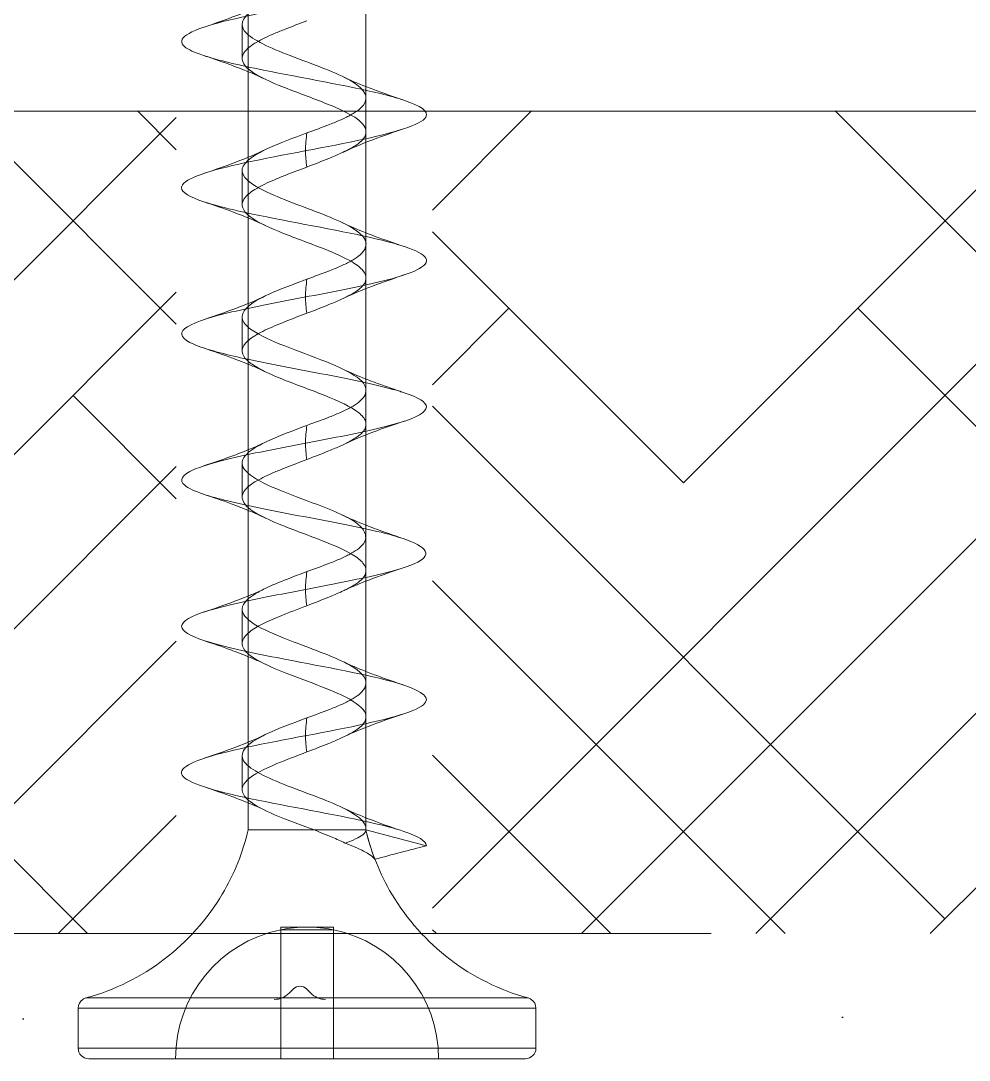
# Model space of a CAD drawing. Header units: inches. Extents: x -77.7 to -63.2, y 96.1 to 125.8.
# Drawn here: x -65.734 to -65.013, y 122.068 to 122.857 of the extents above; entities that cross this region are included whole.
import ezdxf

# ---------------------------------------------------------------- set-up
doc = ezdxf.new("R2010")
doc.units = ezdxf.units.IN
doc.header["$MEASUREMENT"] = 0

msp = doc.modelspace()

# ---------------------------------------------------------------- hatches: boundary and pattern name
h = msp.add_hatch()
h.set_pattern_fill('HOUND', color=256, scale=1.5, angle=45, style=0)
h.paths.add_polyline_path([(-65.61588, 122.7889), (-77.04986, 122.7889), (-77.04986, 122.1639), (-65.81786, 122.1639), (-65.61588, 122.1639)])
h.paths.add_polyline_path([(-66.78563, 122.25358), (-65.94947, 122.25358), (-65.94947, 122.72164), (-66.78563, 122.72164)], flags=16)
h = msp.add_hatch()
h.set_pattern_fill('HOUND', color=256, scale=1.5, angle=45, style=0)
h.paths.add_polyline_path([(-65.42107, 122.7889), (-65.42107, 122.1639), (-65.20934, 122.1639), (-63.54986, 122.1639, -0.414214), (-63.53386, 122.1479), (-63.53386, 122.1299, -0.414214), (-63.54986, 122.1139), (-63.50498, 122.1139), (-63.50498, 122.17837), (-63.73595, 122.17837), (-63.73595, 122.7889)])
h.paths.add_polyline_path([(-64.99266, 122.24069), (-64.27975, 122.24069), (-64.27975, 122.70878), (-64.99266, 122.70878)], flags=24)
h = msp.add_hatch()
h.set_pattern_fill('AR-SAND', color=256, scale=0.2, style=0)
h.paths.add_polyline_path([(-65.06686, 122.09898, 0.414214), (-65.08286, 122.11498), (-65.49854, 122.11498, 1.581139), (-65.51119, 122.11498), (-65.80086, 122.11498, -0.414214), (-65.81686, 122.13098), (-65.81686, 122.14898, -0.414214), (-65.80086, 122.16498), (-77.03286, 122.16498), (-77.03286, 121.31498), (-65.18786, 121.31498, -0.414214), (-65.20386, 121.33098), (-65.20386, 121.34898, -0.414214), (-65.18786, 121.36498), (-65.14336, 121.36498, 1), (-65.12736, 121.36498), (-65.08286, 121.36498, 0.414214), (-65.06686, 121.38098)])

# ---------------------------------------------------------------- linework, layer by layer
at = {"color": 0, "linetype": 'Continuous', "lineweight": 0}
for p, q in [((-65.47176, 122.87621), (-65.47176, 122.79838)), ((-65.56116, 122.86492), (-65.56116, 122.8368)), ((-65.56116, 122.8368), (-65.56116, 122.75377)), ((-77.04986, 122.7889), (-63.73595, 122.7889)), ((-65.47176, 122.77243), (-65.47176, 122.76509)), ((-65.47176, 122.76509), (-65.47176, 122.68727)), ((-65.56116, 122.75377), (-65.56116, 122.72569)), ((-65.56116, 122.72569), (-65.56116, 122.64267)), ((-65.47176, 122.66132), (-65.47176, 122.65395)), ((-65.47176, 122.65395), (-65.47176, 122.57616)), ((-65.56116, 122.64267), (-65.56116, 122.6146)), ((-65.56116, 122.6146), (-65.56116, 122.53154)), ((-65.47176, 122.55021), (-65.47176, 122.54284)), ((-65.47176, 122.54284), (-65.47176, 122.46505)), ((-65.56116, 122.53154), (-65.56116, 122.50346)), ((-65.56116, 122.50346), (-65.56116, 122.42043)), ((-65.47176, 122.4391), (-65.47176, 122.43169)), ((-65.47176, 122.43169), (-65.47176, 122.35394)), ((-65.56116, 122.42043), (-65.56116, 122.39235)), ((-65.56116, 122.39235), (-65.56116, 122.30935)), ((-65.47176, 122.32799), (-65.47176, 122.32065)), ((-65.47176, 122.32065), (-65.47176, 122.24283)), ((-65.56116, 122.30935), (-65.56116, 122.28126)), ((-65.56116, 122.28126), (-65.56116, 122.24283)), ((-65.47176, 122.24283), (-65.56116, 122.24283)), ((-65.4717, 122.24362), (-65.47171, 122.24226)), ((-66.39674, 122.1639), (-65.20934, 122.1639)), ((-65.53646, 122.16883), (-65.53646, 122.16681)), ((-65.53646, 122.16883), (-65.51646, 122.16883)), ((-65.53646, 122.16681), (-65.53646, 122.06883)), ((-65.53646, 122.16681), (-65.49646, 122.16681)), ((-65.51646, 122.16883), (-65.49646, 122.16883)), ((-65.49646, 122.16681), (-65.49646, 122.16883)), ((-65.49646, 122.06883), (-65.49646, 122.16681)), ((-65.53007, 122.11859), (-65.52681, 122.12185)), ((-65.51691, 122.12185), (-65.51365, 122.11859)), ((-65.68457, 122.11499), (-65.5356, 122.11499)), ((-65.5356, 122.11499), (-65.50812, 122.11499)), ((-65.50812, 122.11499), (-65.34835, 122.11499)), ((-65.69046, 122.10727), (-65.34246, 122.10727)), ((-65.69046, 122.07683), (-65.69046, 122.10727)), ((-65.34246, 122.07683), (-65.34246, 122.10727)), ((-65.69046, 122.07683), (-65.34246, 122.07683)), ((-65.68246, 122.06883), (-65.35046, 122.06883))]:
    msp.add_line(p, q, dxfattribs=at)
for centre, radius, start, end in [((-65.73046, 122.28283), 0.174, 329.26606, 346.7097), ((-65.30246, 122.28283), 0.174, 193.2903, 210.73394), ((-65.73046, 122.28283), 0.174, 285.29187, 329.26606), ((-65.30246, 122.28283), 0.174, 210.73394, 254.70813), ((-65.51646, 122.06883), 0.1, 101.53696, 180), ((-65.51646, 122.06883), 0.1, 78.46304, 101.53696), ((-65.51646, 122.06883), 0.1, 0, 78.46304), ((-65.52186, 122.1169), 0.007, 45, 135), ((-65.68246, 122.10727), 0.008, 123.98875, 180), ((-65.68246, 122.10727), 0.008, 105.29187, 123.98875), ((-65.54139, 122.1299), 0.016, 270, 315), ((-65.50233, 122.1299), 0.016, 225, 270), ((-65.35046, 122.10727), 0.008, 56.01125, 74.70813), ((-65.35046, 122.10727), 0.008, 0, 56.01125), ((-65.68246, 122.07683), 0.008, 180, 270), ((-65.35046, 122.07683), 0.008, 270, 0)]:
    msp.add_arc(centre, radius, start, end, dxfattribs=at)
for points, knots in [([(-65.4426, 122.90826, 0.01013), (-65.42576, 122.90265, 0.01013), (-65.41622, 122.89109, 0.01013), (-65.49418, 122.87358, 0.01013), (-65.59682, 122.85572, 0.01013), (-65.62022, 122.84158, 0.01013), (-65.60202, 122.83339, 0.01013), (-65.59528, 122.83116, 0.01013)], [18.234424, 18.234424, 18.234424, 18.234424, 19.186155, 20.195953, 21.20575, 22.215548, 22.594387, 22.594387, 22.594387, 22.594387]), ([(-65.5483, 122.8706, 0.01013), (-65.55023, 122.86968, 0.01013), (-65.56363, 122.8628, 0.01013), (-65.57253, 122.84997, 0.01013), (-65.5346, 122.83211, 0.01013), (-65.4838, 122.81492, 0.01013), (-65.47112, 122.80368, 0.01013), (-65.47169, 122.79839, 0.01013)], [21.048695, 21.048695, 21.048695, 21.048695, 21.20575, 22.215548, 23.225346, 24.235143, 25.132145, 25.132145, 25.132145, 25.132145]), ([(-65.5165, 122.85748, 0.01013), (-65.52213, 122.85536, 0.01013), (-65.53073, 122.85215, 0.01013), (-65.54402, 122.84675, 0.01013), (-65.5555, 122.84127, 0.01013), (-65.56731, 122.8325, 0.01013), (-65.56653, 122.82571, 0.01013), (-65.5614, 122.82111, 0.01013), (-65.56116, 122.8209, 0.01013)], [20.421467, 20.421467, 20.421467, 20.421467, 20.780395, 20.966362, 21.338295, 21.710229, 22.454097, 22.490094, 22.490094, 22.490094, 22.490094]), ([(-65.56116, 122.81878, 0.01013), (-65.56505, 122.82038, 0.01013), (-65.56905, 122.82192, 0.01013), (-65.58034, 122.82611, 0.01013), (-65.58778, 122.82868, 0.01013), (-65.59528, 122.83116, 0.01013)], [0.01566187, 0.01566187, 0.01566187, 0.01566187, 0.02909593, 0.02909593, 0.05317573, 0.05317573, 0.05317573, 0.05317573]), ([(-65.59528, 122.83116, 0.01013), (-65.58406, 122.82744, 0.01013), (-65.54205, 122.81777, 0.01013), (-65.47515, 122.80642, 0.01013), (-65.44781, 122.7988, 0.01013), (-65.4428, 122.79712, 0.01013)], [22.594387, 22.594387, 22.594387, 22.594387, 23.225346, 24.235143, 24.519165, 24.519165, 24.519165, 24.519165]), ([(-65.56116, 122.8209, 0.01013), (-65.55632, 122.81672, 0.01013), (-65.53885, 122.80817, 0.01013), (-65.50512, 122.79632, 0.01013), (-65.48028, 122.78536, 0.01013), (-65.47202, 122.77776, 0.01013), (-65.47161, 122.77345, 0.01013), (-65.47175, 122.77243, 0.01013)], [22.490094, 22.490094, 22.490094, 22.490094, 23.197965, 23.941832, 24.499733, 25.057634, 25.230776, 25.230776, 25.230776, 25.230776]), ([(-65.47176, 122.80752, 0.01013), (-65.46829, 122.80616, 0.01013), (-65.46475, 122.80483, 0.01013), (-65.45516, 122.80133, 0.01013), (-65.44901, 122.7992, 0.01013), (-65.4428, 122.79712, 0.01013)], [0.02097127, 0.02097127, 0.02097127, 0.02097127, 0.03281268, 0.03281268, 0.05277989, 0.05277989, 0.05277989, 0.05277989]), ([(-65.4428, 122.79712, 0.01013), (-65.43, 122.79285, 0.01013), (-65.41485, 122.78262, 0.01013), (-65.47087, 122.76643, 0.01013), (-65.57747, 122.74858, 0.01013), (-65.62233, 122.73308, 0.01013), (-65.60563, 122.72354, 0.01013), (-65.59486, 122.71995, 0.01013)], [24.519165, 24.519165, 24.519165, 24.519165, 25.244941, 26.254739, 27.264536, 28.274334, 28.883464, 28.883464, 28.883464, 28.883464]), ([(-65.47176, 122.79838, 0.01013), (-65.47176, 122.79616, 0.01013), (-65.47284, 122.794, 0.01013), (-65.47624, 122.79053, 0.01013), (-65.47789, 122.78924, 0.01013), (-65.48092, 122.78728, 0.01013), (-65.48205, 122.78661, 0.01013), (-65.48427, 122.78538, 0.01013), (-65.48533, 122.78483, 0.01013), (-65.48777, 122.78362, 0.01013), (-65.48917, 122.78296, 0.01013), (-65.49334, 122.78109, 0.01013), (-65.49626, 122.77989, 0.01013), (-65.50477, 122.77655, 0.01013), (-65.51061, 122.77444, 0.01013), (-65.5165, 122.77232, 0.01013)], [-0.07508693, -0.07508693, -0.07508693, -0.07508693, -0.05678521, -0.05678521, -0.04573262, -0.04573262, -0.03993469, -0.03993469, -0.0351203, -0.0351203, -0.02941052, -0.02941052, -0.01879638, -0.01879638, 0, 0, 0, 0]), ([(-65.47176, 122.77243, 0.01013), (-65.47176, 122.77685, 0.01013), (-65.47177, 122.78135, 0.01013), (-65.47177, 122.78982, 0.01013), (-65.47176, 122.79383, 0.01013), (-65.47176, 122.79796, 0.01013), (-65.47176, 122.79817, 0.01013), (-65.47176, 122.79838, 0.01013)], [-0.02601093, -0.02601093, -0.02601093, -0.02601093, -0.01259046, -0.01259046, -0.00064316, -0.00064316, 0, 0, 0, 0]), ([(-65.5165, 122.7723, 0.01013), (-65.52683, 122.76843, 0.01013), (-65.53835, 122.76419, 0.01013), (-65.54733, 122.75995, 0.01013), (-65.54809, 122.75958, 0.01013)], [26.6073917, 26.6073917, 26.6073917, 26.6073917, 27.2645362, 27.3268881, 27.3268881, 27.3268881, 27.3268881]), ([(-65.5165, 122.77232, 0.01013), (-65.51724, 122.7679, 0.01013), (-65.51764, 122.7634, 0.01013), (-65.51764, 122.75471, 0.01013), (-65.51729, 122.75049, 0.01013), (-65.5165, 122.74637, 0.01013)], [-0.02600156, -0.02600156, -0.02600156, -0.02600156, -0.01258495, -0.01258495, 0, 0, 0, 0]), ([(-65.48868, 122.75778, 0.01013), (-65.48796, 122.75812, 0.01013), (-65.48725, 122.75847, 0.01013), (-65.48543, 122.75937, 0.01013), (-65.48437, 122.75992, 0.01013), (-65.48215, 122.76113, 0.01013), (-65.48103, 122.76179, 0.01013), (-65.47808, 122.76366, 0.01013), (-65.47646, 122.76486, 0.01013), (-65.47292, 122.7682, 0.01013), (-65.47176, 122.77031, 0.01013), (-65.47176, 122.77243, 0.01013)], [-0.04291092, -0.04291092, -0.04291092, -0.04291092, -0.03993469, -0.03993469, -0.0351203, -0.0351203, -0.02941052, -0.02941052, -0.01879638, -0.01879638, 0, 0, 0, 0]), ([(-65.54809, 122.75958, 0.01013), (-65.55963, 122.754, 0.01013), (-65.57397, 122.74246, 0.01013), (-65.54608, 122.72497, 0.01013), (-65.49214, 122.70711, 0.01013), (-65.47157, 122.69455, 0.01013), (-65.47156, 122.68793, 0.01013), (-65.47166, 122.68727, 0.01013)], [27.326888, 27.326888, 27.326888, 27.326888, 28.274334, 29.284132, 30.293929, 31.303727, 31.415842, 31.415842, 31.415842, 31.415842]), ([(-65.5165, 122.74637, 0.01013), (-65.51082, 122.74859, 0.01013), (-65.50517, 122.75075, 0.01013), (-65.49668, 122.75422, 0.01013), (-65.49363, 122.75551, 0.01013), (-65.49008, 122.75712, 0.01013), (-65.48938, 122.75745, 0.01013), (-65.48868, 122.75778, 0.01013)], [-0.07508693, -0.07508693, -0.07508693, -0.07508693, -0.05678521, -0.05678521, -0.04573262, -0.04573262, -0.04291092, -0.04291092, -0.04291092, -0.04291092]), ([(-65.5165, 122.74637, 0.01013), (-65.52213, 122.74425, 0.01013), (-65.53073, 122.74104, 0.01013), (-65.54402, 122.73564, 0.01013), (-65.5555, 122.73015, 0.01013), (-65.56731, 122.72138, 0.01013), (-65.56652, 122.7146, 0.01013), (-65.5614, 122.71, 0.01013), (-65.56116, 122.70979, 0.01013)], [26.704652, 26.704652, 26.704652, 26.704652, 27.06358, 27.249547, 27.621481, 27.993414, 28.737282, 28.773294, 28.773294, 28.773294, 28.773294]), ([(-65.56116, 122.70766, 0.01013), (-65.56505, 122.70926, 0.01013), (-65.56906, 122.71081, 0.01013), (-65.5802, 122.71496, 0.01013), (-65.5875, 122.71749, 0.01013), (-65.59486, 122.71995, 0.01013)], [0.01578721, 0.01578721, 0.01578721, 0.01578721, 0.02928883, 0.02928883, 0.05292256, 0.05292256, 0.05292256, 0.05292256]), ([(-65.59486, 122.71995, 0.01013), (-65.58777, 122.71758, 0.01013), (-65.55599, 122.70927, 0.01013), (-65.48827, 122.69791, 0.01013), (-65.45152, 122.68891, 0.01013), (-65.44233, 122.68586, 0.01013)], [28.883464, 28.883464, 28.883464, 28.883464, 29.284132, 30.293929, 30.811147, 30.811147, 30.811147, 30.811147]), ([(-65.56116, 122.70979, 0.01013), (-65.55632, 122.70561, 0.01013), (-65.53886, 122.69706, 0.01013), (-65.50512, 122.68521, 0.01013), (-65.48279, 122.67534, 0.01013), (-65.47301, 122.66775, 0.01013), (-65.47151, 122.66344, 0.01013), (-65.47177, 122.66132, 0.01013)], [28.773294, 28.773294, 28.773294, 28.773294, 29.48115, 30.225018, 30.782918, 31.154852, 31.513839, 31.513839, 31.513839, 31.513839]), ([(-65.47176, 122.69638, 0.01013), (-65.46942, 122.69546, 0.01013), (-65.46705, 122.69456, 0.01013), (-65.45738, 122.69096, 0.01013), (-65.44989, 122.68837, 0.01013), (-65.44233, 122.68586, 0.01013)], [0.02094699, 0.02094699, 0.02094699, 0.02094699, 0.02886769, 0.02886769, 0.05310907, 0.05310907, 0.05310907, 0.05310907]), ([(-65.44233, 122.68586, 0.01013), (-65.43358, 122.68295, 0.01013), (-65.4159, 122.6741, 0.01013), (-65.44555, 122.66127, 0.01013), (-65.51883, 122.64738, 0.01013), (-65.5813, 122.63548, 0.01013), (-65.61655, 122.62358, 0.01013), (-65.61105, 122.61471, 0.01013), (-65.59796, 122.6098, 0.01013), (-65.59515, 122.60887, 0.01013)], [30.811147, 30.811147, 30.811147, 30.811147, 31.303727, 32.313524, 32.986723, 33.659921, 34.33312, 35.006318, 35.164653, 35.164653, 35.164653, 35.164653]), ([(-65.47176, 122.68727, 0.01013), (-65.47176, 122.68505, 0.01013), (-65.47284, 122.68289, 0.01013), (-65.47624, 122.67942, 0.01013), (-65.47789, 122.67813, 0.01013), (-65.48092, 122.67617, 0.01013), (-65.48205, 122.6755, 0.01013), (-65.48427, 122.67427, 0.01013), (-65.48533, 122.67372, 0.01013), (-65.48777, 122.67251, 0.01013), (-65.48917, 122.67185, 0.01013), (-65.49334, 122.66998, 0.01013), (-65.49626, 122.66878, 0.01013), (-65.50477, 122.66543, 0.01013), (-65.51061, 122.66333, 0.01013), (-65.5165, 122.66121, 0.01013)], [-0.07508693, -0.07508693, -0.07508693, -0.07508693, -0.05678521, -0.05678521, -0.04573262, -0.04573262, -0.03993469, -0.03993469, -0.0351203, -0.0351203, -0.02941052, -0.02941052, -0.01879638, -0.01879638, 0, 0, 0, 0]), ([(-65.47176, 122.66132, 0.01013), (-65.47176, 122.66574, 0.01013), (-65.47177, 122.67024, 0.01013), (-65.47177, 122.67871, 0.01013), (-65.47176, 122.68272, 0.01013), (-65.47176, 122.68685, 0.01013), (-65.47176, 122.68706, 0.01013), (-65.47176, 122.68727, 0.01013)], [-0.02601093, -0.02601093, -0.02601093, -0.02601093, -0.01259046, -0.01259046, -0.00064316, -0.00064316, 0, 0, 0, 0]), ([(-65.51651, 122.66121, 0.01013), (-65.51803, 122.66063, 0.01013), (-65.5294, 122.65637, 0.01013), (-65.54053, 122.6521, 0.01013), (-65.5482, 122.64841, 0.01013)], [32.8898934, 32.8898934, 32.8898934, 32.8898934, 32.9867229, 33.6134872, 33.6134872, 33.6134872, 33.6134872]), ([(-65.5165, 122.66121, 0.01013), (-65.51724, 122.65679, 0.01013), (-65.51764, 122.65228, 0.01013), (-65.51764, 122.6436, 0.01013), (-65.51729, 122.63938, 0.01013), (-65.5165, 122.63526, 0.01013)], [-0.02600156, -0.02600156, -0.02600156, -0.02600156, -0.01258495, -0.01258495, 0, 0, 0, 0]), ([(-65.48858, 122.64672, 0.01013), (-65.48789, 122.64704, 0.01013), (-65.48721, 122.64737, 0.01013), (-65.48543, 122.64826, 0.01013), (-65.48437, 122.64881, 0.01013), (-65.48215, 122.65002, 0.01013), (-65.48103, 122.65068, 0.01013), (-65.47808, 122.65255, 0.01013), (-65.47646, 122.65375, 0.01013), (-65.47292, 122.65709, 0.01013), (-65.47176, 122.6592, 0.01013), (-65.47176, 122.66132, 0.01013)], [-0.04277046, -0.04277046, -0.04277046, -0.04277046, -0.03993469, -0.03993469, -0.0351203, -0.0351203, -0.02941052, -0.02941052, -0.01879638, -0.01879638, 0, 0, 0, 0]), ([(-65.5482, 122.64841, 0.01013), (-65.54877, 122.64814, 0.01013), (-65.5574, 122.64389, 0.01013), (-65.56873, 122.63568, 0.01013), (-65.56337, 122.62378, 0.01013), (-65.53851, 122.61187, 0.01013), (-65.50504, 122.59997, 0.01013), (-65.47758, 122.58807, 0.01013), (-65.47122, 122.58013, 0.01013), (-65.47173, 122.57616, 0.01013)], [33.613487, 33.613487, 33.613487, 33.613487, 33.659921, 34.33312, 35.006318, 35.679517, 36.352715, 37.025913, 37.699063, 37.699063, 37.699063, 37.699063]), ([(-65.5165, 122.63526, 0.01013), (-65.51082, 122.63747, 0.01013), (-65.50517, 122.63964, 0.01013), (-65.49668, 122.64311, 0.01013), (-65.49363, 122.6444, 0.01013), (-65.49005, 122.64603, 0.01013), (-65.4893, 122.64637, 0.01013), (-65.48858, 122.64672, 0.01013)], [-0.07508693, -0.07508693, -0.07508693, -0.07508693, -0.05678521, -0.05678521, -0.04573262, -0.04573262, -0.04277046, -0.04277046, -0.04277046, -0.04277046]), ([(-65.5165, 122.63526, 0.01013), (-65.51921, 122.63424, 0.01013), (-65.52779, 122.63103, 0.01013), (-65.54174, 122.62562, 0.01013), (-65.55552, 122.61904, 0.01013), (-65.56735, 122.61027, 0.01013), (-65.56648, 122.60349, 0.01013), (-65.56139, 122.59891, 0.01013), (-65.56116, 122.5987, 0.01013)], [32.987785, 32.987785, 32.987785, 32.987785, 33.160798, 33.532732, 33.904666, 34.2766, 35.020468, 35.054805, 35.054805, 35.054805, 35.054805]), ([(-65.56116, 122.59653, 0.01013), (-65.56529, 122.59822, 0.01013), (-65.56955, 122.59986, 0.01013), (-65.58081, 122.60402, 0.01013), (-65.58795, 122.60648, 0.01013), (-65.59515, 122.60887, 0.01013)], [0.01559054, 0.01559054, 0.01559054, 0.01559054, 0.02989681, 0.02989681, 0.05306832, 0.05306832, 0.05306832, 0.05306832]), ([(-65.59515, 122.60887, 0.01013), (-65.58601, 122.60584, 0.01013), (-65.55711, 122.59883, 0.01013), (-65.49641, 122.58786, 0.01013), (-65.45728, 122.57955, 0.01013), (-65.44364, 122.57521, 0.01013), (-65.44253, 122.57484, 0.01013)], [35.164653, 35.164653, 35.164653, 35.164653, 35.679517, 36.352715, 37.025913, 37.089012, 37.089012, 37.089012, 37.089012]), ([(-65.56116, 122.5987, 0.01013), (-65.55886, 122.59671, 0.01013), (-65.5523, 122.59253, 0.01013), (-65.5332, 122.58396, 0.01013), (-65.50196, 122.573, 0.01013), (-65.47816, 122.56204, 0.01013), (-65.47196, 122.55444, 0.01013), (-65.47164, 122.55123, 0.01013), (-65.47177, 122.55021, 0.01013)], [35.054805, 35.054805, 35.054805, 35.054805, 35.392401, 35.764335, 36.508203, 37.252071, 37.624005, 37.79691, 37.79691, 37.79691, 37.79691]), ([(-65.47176, 122.58529, 0.01013), (-65.46886, 122.58416, 0.01013), (-65.46592, 122.58305, 0.01013), (-65.45627, 122.5795, 0.01013), (-65.44944, 122.57714, 0.01013), (-65.44253, 122.57484, 0.01013)], [0.02082123, 0.02082123, 0.02082123, 0.02082123, 0.03068188, 0.03068188, 0.05294227, 0.05294227, 0.05294227, 0.05294227]), ([(-65.44253, 122.57484, 0.01013), (-65.43172, 122.57124, 0.01013), (-65.41907, 122.56368, 0.01013), (-65.44036, 122.55215, 0.01013), (-65.4964, 122.54024, 0.01013), (-65.5623, 122.52834, 0.01013), (-65.60909, 122.51643, 0.01013), (-65.61562, 122.50625, 0.01013), (-65.60187, 122.50003, 0.01013), (-65.5951, 122.49778, 0.01013)], [37.089012, 37.089012, 37.089012, 37.089012, 37.699112, 38.37231, 39.045509, 39.718707, 40.391906, 41.065104, 41.446457, 41.446457, 41.446457, 41.446457]), ([(-65.47176, 122.57616, 0.01013), (-65.47176, 122.57394, 0.01013), (-65.47284, 122.57178, 0.01013), (-65.47624, 122.56831, 0.01013), (-65.47789, 122.56702, 0.01013), (-65.48092, 122.56506, 0.01013), (-65.48205, 122.56439, 0.01013), (-65.48427, 122.56316, 0.01013), (-65.48533, 122.56261, 0.01013), (-65.48777, 122.56139, 0.01013), (-65.48917, 122.56074, 0.01013), (-65.49334, 122.55887, 0.01013), (-65.49626, 122.55767, 0.01013), (-65.50477, 122.55432, 0.01013), (-65.51061, 122.55222, 0.01013), (-65.5165, 122.55009, 0.01013)], [-0.07508693, -0.07508693, -0.07508693, -0.07508693, -0.05678521, -0.05678521, -0.04573262, -0.04573262, -0.03993469, -0.03993469, -0.0351203, -0.0351203, -0.02941052, -0.02941052, -0.01879638, -0.01879638, 0, 0, 0, 0]), ([(-65.47176, 122.55021, 0.01013), (-65.47176, 122.55463, 0.01013), (-65.47177, 122.55913, 0.01013), (-65.47177, 122.5676, 0.01013), (-65.47176, 122.57161, 0.01013), (-65.47176, 122.57574, 0.01013), (-65.47176, 122.57595, 0.01013), (-65.47176, 122.57616, 0.01013)], [-0.02601093, -0.02601093, -0.02601093, -0.02601093, -0.01259046, -0.01259046, -0.00064316, -0.00064316, 0, 0, 0, 0]), ([(-65.5165, 122.55009, 0.01013), (-65.52505, 122.54688, 0.01013), (-65.53654, 122.54261, 0.01013), (-65.54599, 122.53835, 0.01013), (-65.54816, 122.53731, 0.01013)], [39.1732832, 39.1732832, 39.1732832, 39.1732832, 39.7187071, 39.8962707, 39.8962707, 39.8962707, 39.8962707]), ([(-65.5165, 122.55009, 0.01013), (-65.51724, 122.54567, 0.01013), (-65.51764, 122.54117, 0.01013), (-65.51764, 122.53249, 0.01013), (-65.51729, 122.52827, 0.01013), (-65.5165, 122.52415, 0.01013)], [-0.02600156, -0.02600156, -0.02600156, -0.02600156, -0.01258495, -0.01258495, 0, 0, 0, 0]), ([(-65.48848, 122.53565, 0.01013), (-65.48782, 122.53597, 0.01013), (-65.48718, 122.53628, 0.01013), (-65.48543, 122.53715, 0.01013), (-65.48437, 122.5377, 0.01013), (-65.48215, 122.53891, 0.01013), (-65.48103, 122.53957, 0.01013), (-65.47808, 122.54144, 0.01013), (-65.47646, 122.54264, 0.01013), (-65.47292, 122.54598, 0.01013), (-65.47176, 122.54809, 0.01013), (-65.47176, 122.55021, 0.01013)], [-0.04263101, -0.04263101, -0.04263101, -0.04263101, -0.03993469, -0.03993469, -0.0351203, -0.0351203, -0.02941052, -0.02941052, -0.01879638, -0.01879638, 0, 0, 0, 0]), ([(-65.54816, 122.53731, 0.01013), (-65.55421, 122.53438, 0.01013), (-65.56568, 122.52749, 0.01013), (-65.56771, 122.51664, 0.01013), (-65.54826, 122.50473, 0.01013), (-65.51654, 122.49283, 0.01013), (-65.48099, 122.4796, 0.01013), (-65.47148, 122.47035, 0.01013), (-65.47196, 122.46506, 0.01013)], [39.896271, 39.896271, 39.896271, 39.896271, 40.391906, 41.065104, 41.738302, 42.411501, 43.084699, 43.98154, 43.98154, 43.98154, 43.98154]), ([(-65.5165, 122.52415, 0.01013), (-65.51082, 122.52636, 0.01013), (-65.50517, 122.52853, 0.01013), (-65.49668, 122.532, 0.01013), (-65.49363, 122.53329, 0.01013), (-65.49001, 122.53493, 0.01013), (-65.48923, 122.53529, 0.01013), (-65.48848, 122.53565, 0.01013)], [-0.07508693, -0.07508693, -0.07508693, -0.07508693, -0.05678521, -0.05678521, -0.04573262, -0.04573262, -0.04263101, -0.04263101, -0.04263101, -0.04263101]), ([(-65.5165, 122.52415, 0.01013), (-65.52213, 122.52203, 0.01013), (-65.53073, 122.51882, 0.01013), (-65.54402, 122.51341, 0.01013), (-65.5555, 122.50793, 0.01013), (-65.56731, 122.49916, 0.01013), (-65.56652, 122.49237, 0.01013), (-65.5614, 122.48778, 0.01013), (-65.56116, 122.48756, 0.01013)], [39.271022, 39.271022, 39.271022, 39.271022, 39.62995, 39.815917, 40.187851, 40.559785, 41.303653, 41.339664, 41.339664, 41.339664, 41.339664]), ([(-65.56116, 122.48545, 0.01013), (-65.56539, 122.48718, 0.01013), (-65.56976, 122.48886, 0.01013), (-65.58101, 122.49301, 0.01013), (-65.58803, 122.49543, 0.01013), (-65.5951, 122.49778, 0.01013)], [0.01569986, 0.01569986, 0.01569986, 0.01569986, 0.03036893, 0.03036893, 0.05307844, 0.05307844, 0.05307844, 0.05307844]), ([(-65.5951, 122.49778, 0.01013), (-65.58992, 122.49606, 0.01013), (-65.56933, 122.49037, 0.01013), (-65.51928, 122.48072, 0.01013), (-65.46779, 122.4712, 0.01013), (-65.44814, 122.46564, 0.01013), (-65.44344, 122.46406, 0.01013)], [41.446457, 41.446457, 41.446457, 41.446457, 41.738302, 42.411501, 43.084699, 43.353706, 43.353706, 43.353706, 43.353706]), ([(-65.56116, 122.48756, 0.01013), (-65.55632, 122.48339, 0.01013), (-65.53886, 122.47483, 0.01013), (-65.50512, 122.46299, 0.01013), (-65.48279, 122.45312, 0.01013), (-65.47301, 122.44552, 0.01013), (-65.47151, 122.44122, 0.01013), (-65.47177, 122.4391, 0.01013)], [41.339664, 41.339664, 41.339664, 41.339664, 42.047521, 42.791388, 43.349289, 43.721223, 44.08021, 44.08021, 44.08021, 44.08021]), ([(-65.47176, 122.47429, 0.01013), (-65.46751, 122.47262, 0.01013), (-65.46316, 122.47099, 0.01013), (-65.45373, 122.46758, 0.01013), (-65.44861, 122.4658, 0.01013), (-65.44344, 122.46406, 0.01013)], [0.02104989, 0.02104989, 0.02104989, 0.02104989, 0.03566307, 0.03566307, 0.05237298, 0.05237298, 0.05237298, 0.05237298]), ([(-65.44344, 122.46406, 0.01013), (-65.42461, 122.45771, 0.01013), (-65.41769, 122.44739, 0.01013), (-65.4758, 122.4331, 0.01013), (-65.54083, 122.42119, 0.01013), (-65.59726, 122.40929, 0.01013), (-65.61839, 122.39775, 0.01013), (-65.60576, 122.39019, 0.01013), (-65.59496, 122.38659, 0.01013)], [43.353706, 43.353706, 43.353706, 43.353706, 44.431096, 45.104295, 45.777493, 46.450691, 47.12389, 47.734276, 47.734276, 47.734276, 47.734276]), ([(-65.47176, 122.46505, 0.01013), (-65.47176, 122.46283, 0.01013), (-65.47284, 122.46066, 0.01013), (-65.47624, 122.4572, 0.01013), (-65.47789, 122.45591, 0.01013), (-65.48092, 122.45395, 0.01013), (-65.48205, 122.45328, 0.01013), (-65.48427, 122.45205, 0.01013), (-65.48533, 122.45149, 0.01013), (-65.48777, 122.45028, 0.01013), (-65.48917, 122.44963, 0.01013), (-65.49334, 122.44776, 0.01013), (-65.49626, 122.44655, 0.01013), (-65.50477, 122.44321, 0.01013), (-65.51061, 122.44111, 0.01013), (-65.5165, 122.43898, 0.01013)], [-0.07508693, -0.07508693, -0.07508693, -0.07508693, -0.05678521, -0.05678521, -0.04573262, -0.04573262, -0.03993469, -0.03993469, -0.0351203, -0.0351203, -0.02941052, -0.02941052, -0.01879638, -0.01879638, 0, 0, 0, 0]), ([(-65.47176, 122.4391, 0.01013), (-65.47176, 122.44352, 0.01013), (-65.47177, 122.44802, 0.01013), (-65.47177, 122.45649, 0.01013), (-65.47176, 122.4605, 0.01013), (-65.47176, 122.46463, 0.01013), (-65.47176, 122.46484, 0.01013), (-65.47176, 122.46505, 0.01013)], [-0.02601093, -0.02601093, -0.02601093, -0.02601093, -0.01259046, -0.01259046, -0.00064316, -0.00064316, 0, 0, 0, 0]), ([(-65.51657, 122.43898, 0.01013), (-65.52157, 122.43709, 0.01013), (-65.53296, 122.43281, 0.01013), (-65.54329, 122.42852, 0.01013), (-65.54827, 122.42613, 0.01013)], [45.456264, 45.456264, 45.456264, 45.456264, 45.777493, 46.1829819, 46.1829819, 46.1829819, 46.1829819]), ([(-65.5165, 122.43898, 0.01013), (-65.51724, 122.43456, 0.01013), (-65.51764, 122.43006, 0.01013), (-65.51764, 122.42138, 0.01013), (-65.51729, 122.41716, 0.01013), (-65.5165, 122.41303, 0.01013)], [-0.02600156, -0.02600156, -0.02600156, -0.02600156, -0.01258495, -0.01258495, 0, 0, 0, 0]), ([(-65.48827, 122.42464, 0.01013), (-65.48768, 122.42492, 0.01013), (-65.48711, 122.4252, 0.01013), (-65.48543, 122.42603, 0.01013), (-65.48437, 122.42659, 0.01013), (-65.48215, 122.4278, 0.01013), (-65.48103, 122.42846, 0.01013), (-65.47808, 122.43032, 0.01013), (-65.47646, 122.43153, 0.01013), (-65.47292, 122.43487, 0.01013), (-65.47176, 122.43697, 0.01013), (-65.47176, 122.4391, 0.01013)], [-0.04233837, -0.04233837, -0.04233837, -0.04233837, -0.03993469, -0.03993469, -0.0351203, -0.0351203, -0.02941052, -0.02941052, -0.01879638, -0.01879638, 0, 0, 0, 0]), ([(-65.54827, 122.42613, 0.01013), (-65.55155, 122.42455, 0.01013), (-65.56188, 122.41901, 0.01013), (-65.56945, 122.40949, 0.01013), (-65.55684, 122.39759, 0.01013), (-65.52274, 122.3837, 0.01013), (-65.4812, 122.36915, 0.01013), (-65.47128, 122.35858, 0.01013), (-65.47175, 122.35395, 0.01013)], [46.182982, 46.182982, 46.182982, 46.182982, 46.450691, 47.12389, 47.797088, 48.470287, 49.480084, 50.264826, 50.264826, 50.264826, 50.264826]), ([(-65.5165, 122.41303, 0.01013), (-65.51082, 122.41525, 0.01013), (-65.50517, 122.41742, 0.01013), (-65.49668, 122.42088, 0.01013), (-65.49363, 122.42217, 0.01013), (-65.48994, 122.42386, 0.01013), (-65.48909, 122.42425, 0.01013), (-65.48827, 122.42464, 0.01013)], [-0.07508693, -0.07508693, -0.07508693, -0.07508693, -0.05678521, -0.05678521, -0.04573262, -0.04573262, -0.04233837, -0.04233837, -0.04233837, -0.04233837]), ([(-65.5165, 122.41303, 0.01013), (-65.5232, 122.41051, 0.01013), (-65.53274, 122.40696, 0.01013), (-65.54615, 122.40134, 0.01013), (-65.55652, 122.39617, 0.01013), (-65.5671, 122.38791, 0.01013), (-65.56647, 122.38133, 0.01013), (-65.56159, 122.37683, 0.01013), (-65.56116, 122.37645, 0.01013)], [45.554186, 45.554186, 45.554186, 45.554186, 45.982027, 46.157281, 46.507789, 46.858297, 47.559314, 47.622775, 47.622775, 47.622775, 47.622775]), ([(-65.56116, 122.37431, 0.01013), (-65.56549, 122.37608, 0.01013), (-65.56996, 122.37779, 0.01013), (-65.58118, 122.38192, 0.01013), (-65.58803, 122.38428, 0.01013), (-65.59496, 122.38659, 0.01013)], [0.01555465, 0.01555465, 0.01555465, 0.01555465, 0.03058797, 0.03058797, 0.05290466, 0.05290466, 0.05290466, 0.05290466]), ([(-65.59496, 122.38659, 0.01013), (-65.59384, 122.38622, 0.01013), (-65.58022, 122.38188, 0.01013), (-65.53174, 122.37159, 0.01013), (-65.46916, 122.36067, 0.01013), (-65.44584, 122.35372, 0.01013), (-65.44285, 122.35272, 0.01013)], [47.734276, 47.734276, 47.734276, 47.734276, 47.797088, 48.470287, 49.480084, 49.649814, 49.649814, 49.649814, 49.649814]), ([(-65.56116, 122.37645, 0.01013), (-65.55679, 122.3727, 0.01013), (-65.54144, 122.36481, 0.01013), (-65.50772, 122.35278, 0.01013), (-65.47817, 122.34039, 0.01013), (-65.47122, 122.33212, 0.01013), (-65.47176, 122.32799, 0.01013)], [47.622775, 47.622775, 47.622775, 47.622775, 48.260331, 48.961348, 49.662364, 50.363381, 50.363381, 50.363381, 50.363381]), ([(-65.47176, 122.36309, 0.01013), (-65.46837, 122.36177, 0.01013), (-65.46492, 122.36047, 0.01013), (-65.45536, 122.35697, 0.01013), (-65.44913, 122.35482, 0.01013), (-65.44285, 122.35272, 0.01013)], [0.02090447, 0.02090447, 0.02090447, 0.02090447, 0.03250532, 0.03250532, 0.05277042, 0.05277042, 0.05277042, 0.05277042]), ([(-65.44285, 122.35272, 0.01013), (-65.42804, 122.34776, 0.01013), (-65.41508, 122.33686, 0.01013), (-65.48231, 122.32, 0.01013), (-65.58758, 122.30215, 0.01013), (-65.62149, 122.28733, 0.01013), (-65.60384, 122.27847, 0.01013), (-65.59508, 122.27556, 0.01013)], [49.649814, 49.649814, 49.649814, 49.649814, 50.489882, 51.49968, 52.509477, 53.519275, 54.013118, 54.013118, 54.013118, 54.013118]), ([(-65.47176, 122.35394, 0.01013), (-65.47176, 122.35172, 0.01013), (-65.47284, 122.34955, 0.01013), (-65.47624, 122.34609, 0.01013), (-65.47789, 122.3448, 0.01013), (-65.48092, 122.34284, 0.01013), (-65.48205, 122.34216, 0.01013), (-65.48427, 122.34094, 0.01013), (-65.48533, 122.34038, 0.01013), (-65.48777, 122.33917, 0.01013), (-65.48917, 122.33852, 0.01013), (-65.49334, 122.33665, 0.01013), (-65.49626, 122.33544, 0.01013), (-65.50477, 122.3321, 0.01013), (-65.51061, 122.33, 0.01013), (-65.5165, 122.32787, 0.01013)], [-0.07508693, -0.07508693, -0.07508693, -0.07508693, -0.05678521, -0.05678521, -0.04573262, -0.04573262, -0.03993469, -0.03993469, -0.0351203, -0.0351203, -0.02941052, -0.02941052, -0.01879638, -0.01879638, 0, 0, 0, 0]), ([(-65.47176, 122.32799, 0.01013), (-65.47176, 122.33241, 0.01013), (-65.47177, 122.33691, 0.01013), (-65.47177, 122.34538, 0.01013), (-65.47176, 122.34939, 0.01013), (-65.47176, 122.35352, 0.01013), (-65.47176, 122.35373, 0.01013), (-65.47176, 122.35394, 0.01013)], [-0.02601093, -0.02601093, -0.02601093, -0.02601093, -0.01259046, -0.01259046, -0.00064316, -0.00064316, 0, 0, 0, 0]), ([(-65.5165, 122.32787, 0.01013), (-65.51724, 122.32345, 0.01013), (-65.51764, 122.31895, 0.01013), (-65.51764, 122.31027, 0.01013), (-65.51729, 122.30604, 0.01013), (-65.5165, 122.30192, 0.01013)], [-0.02600156, -0.02600156, -0.02600156, -0.02600156, -0.01258495, -0.01258495, 0, 0, 0, 0]), ([(-65.48858, 122.31338, 0.01013), (-65.48789, 122.31371, 0.01013), (-65.48721, 122.31404, 0.01013), (-65.48543, 122.31492, 0.01013), (-65.48437, 122.31548, 0.01013), (-65.48215, 122.31669, 0.01013), (-65.48103, 122.31734, 0.01013), (-65.47808, 122.31921, 0.01013), (-65.47646, 122.32042, 0.01013), (-65.47292, 122.32376, 0.01013), (-65.47176, 122.32586, 0.01013), (-65.47176, 122.32799, 0.01013)], [-0.04277293, -0.04277293, -0.04277293, -0.04277293, -0.03993469, -0.03993469, -0.0351203, -0.0351203, -0.02941052, -0.02941052, -0.01879638, -0.01879638, 0, 0, 0, 0]), ([(-65.54821, 122.3151, 0.01013), (-65.54879, 122.31482, 0.01013), (-65.56146, 122.30858, 0.01013), (-65.57388, 122.2964, 0.01013), (-65.54051, 122.27854, 0.01013), (-65.48675, 122.26068, 0.01013), (-65.47098, 122.24878, 0.01013), (-65.47176, 122.24283, 0.01013)], [52.461929, 52.461929, 52.461929, 52.461929, 52.509477, 53.519275, 54.529072, 55.53887, 56.548668, 56.548668, 56.548668, 56.548668]), ([(-65.5165, 122.30192, 0.01013), (-65.51082, 122.30414, 0.01013), (-65.50517, 122.30631, 0.01013), (-65.49668, 122.30977, 0.01013), (-65.49363, 122.31106, 0.01013), (-65.49005, 122.31269, 0.01013), (-65.48931, 122.31304, 0.01013), (-65.48858, 122.31338, 0.01013)], [-0.07508693, -0.07508693, -0.07508693, -0.07508693, -0.05678521, -0.05678521, -0.04573262, -0.04573262, -0.04277293, -0.04277293, -0.04277293, -0.04277293]), ([(-65.5165, 122.30192, 0.01013), (-65.52438, 122.29896, 0.01013), (-65.54349, 122.29186, 0.01013), (-65.56554, 122.28063, 0.01013), (-65.56719, 122.27141, 0.01013), (-65.56227, 122.26632, 0.01013), (-65.56116, 122.26536, 0.01013)], [51.837314, 51.837314, 51.837314, 51.837314, 52.339884, 53.041348, 53.742812, 53.904862, 53.904862, 53.904862, 53.904862]), ([(-65.56116, 122.26322, 0.01013), (-65.56499, 122.26479, 0.01013), (-65.56894, 122.26632, 0.01013), (-65.58015, 122.27049, 0.01013), (-65.58758, 122.27307, 0.01013), (-65.59508, 122.27556, 0.01013)], [0.01575351, 0.01575351, 0.01575351, 0.01575351, 0.02901699, 0.02901699, 0.05307446, 0.05307446, 0.05307446, 0.05307446]), ([(-65.59508, 122.27556, 0.01013), (-65.58593, 122.27251, 0.01013), (-65.54929, 122.26352, 0.01013), (-65.48151, 122.25217, 0.01013), (-65.44984, 122.24387, 0.01013), (-65.4428, 122.24152, 0.01013)], [54.013118, 54.013118, 54.013118, 54.013118, 54.529072, 55.53887, 55.937996, 55.937996, 55.937996, 55.937996]), ([(-65.56116, 122.26536, 0.01013), (-65.55746, 122.26218, 0.01013), (-65.54424, 122.25487, 0.01013), (-65.51841, 122.24549, 0.01013), (-65.4985, 122.23779, 0.01013), (-65.49059, 122.23422, 0.01013), (-65.48761, 122.23272, 0.01013)], [53.904862, 53.904862, 53.904862, 53.904862, 54.444276, 55.14574, 55.496472, 55.750693, 55.750693, 55.750693, 55.750693]), ([(-65.47176, 122.25193, 0.01013), (-65.4693, 122.25096, 0.01013), (-65.4668, 122.25, 0.01013), (-65.45728, 122.24646, 0.01013), (-65.45007, 122.24395, 0.01013), (-65.4428, 122.24152, 0.01013)], [0.02110743, 0.02110743, 0.02110743, 0.02110743, 0.02947892, 0.02947892, 0.05286403, 0.05286403, 0.05286403, 0.05286403]), ([(-65.47176, 122.24266, 0.01013), (-65.4715, 122.24157, 0.01013), (-65.47233, 122.24027, 0.01013), (-65.47549, 122.23788, 0.01013), (-65.4773, 122.23685, 0.01013), (-65.48183, 122.23477, 0.01013), (-65.48453, 122.23373, 0.01013), (-65.48759, 122.23272, 0.01013)], [0, 0, 0, 0, 0.01787399, 0.01787399, 0.0306064, 0.0306064, 0.04330136, 0.04330136, 0.04330136, 0.04330136]), ([(-65.48759, 122.23272, 0.01013), (-65.48204, 122.23062, 0.01013), (-65.47723, 122.22861, 0.01013), (-65.47139, 122.22558, 0.01013), (-65.46965, 122.22454, 0.01013), (-65.46681, 122.22245, 0.01013), (-65.46574, 122.22141, 0.01013), (-65.46504, 122.22038, 0.01013)], [0, 0, 0, 0, 0.02064751, 0.02064751, 0.0317809, 0.0317809, 0.04324579, 0.04324579, 0.04324579, 0.04324579])]:
    msp.add_open_spline(points, degree=3, knots=knots, dxfattribs=at)
for points in [[(-65.59469, 122.85272, 0.01013), (-65.57839, 122.85817, 0.01013), (-65.56212, 122.86398, 0.01013), (-65.5483, 122.8706, 0.01013)], [(-65.56579, 122.82892, 0.01013), (-65.56571, 122.83754, 0.01013), (-65.56572, 122.84617, 0.01013), (-65.56579, 122.85479, 0.01013)], [(-65.54809, 122.813, 0.01013), (-65.55222, 122.815, 0.01013), (-65.55662, 122.81693, 0.01013), (-65.56116, 122.81878, 0.01013)], [(-65.4893, 122.81509, 0.01013), (-65.48382, 122.81245, 0.01013), (-65.4779, 122.80994, 0.01013), (-65.47176, 122.80752, 0.01013)], [(-65.47168, 122.7992, 0.01013), (-65.47176, 122.79059, 0.01013), (-65.47176, 122.78199, 0.01013), (-65.47169, 122.77338, 0.01013)], [(-65.44243, 122.77556, 0.01013), (-65.45862, 122.77018, 0.01013), (-65.47494, 122.76437, 0.01013), (-65.48869, 122.75778, 0.01013)], [(-65.59487, 122.7415, 0.01013), (-65.57845, 122.74697, 0.01013), (-65.56188, 122.75291, 0.01013), (-65.54809, 122.75958, 0.01013)], [(-65.48869, 122.75778, 0.01013), (-65.48869, 122.75778, 0.01013), (-65.48869, 122.75778, 0.01013), (-65.48869, 122.75778, 0.01013)], [(-65.56579, 122.71781, 0.01013), (-65.56571, 122.72643, 0.01013), (-65.56572, 122.73506, 0.01013), (-65.5658, 122.74368, 0.01013)], [(-65.54807, 122.70186, 0.01013), (-65.5522, 122.70386, 0.01013), (-65.5566, 122.70579, 0.01013), (-65.56116, 122.70766, 0.01013)], [(-65.48943, 122.70401, 0.01013), (-65.48392, 122.70134, 0.01013), (-65.47794, 122.6988, 0.01013), (-65.47176, 122.69638, 0.01013)], [(-65.47172, 122.68808, 0.01013), (-65.4718, 122.67946, 0.01013), (-65.4718, 122.67084, 0.01013), (-65.47172, 122.66222, 0.01013)], [(-65.44276, 122.66434, 0.01013), (-65.45883, 122.65897, 0.01013), (-65.47495, 122.6532, 0.01013), (-65.48858, 122.6467, 0.01013)], [(-65.595, 122.63038, 0.01013), (-65.57858, 122.63584, 0.01013), (-65.56206, 122.64173, 0.01013), (-65.5482, 122.64841, 0.01013)], [(-65.56578, 122.60674, 0.01013), (-65.56571, 122.61536, 0.01013), (-65.56572, 122.62398, 0.01013), (-65.5658, 122.6326, 0.01013)], [(-65.54818, 122.59081, 0.01013), (-65.55229, 122.59279, 0.01013), (-65.55665, 122.59469, 0.01013), (-65.56116, 122.59653, 0.01013)], [(-65.48929, 122.59284, 0.01013), (-65.4838, 122.59019, 0.01013), (-65.47788, 122.58769, 0.01013), (-65.47176, 122.58529, 0.01013)], [(-65.47171, 122.57697, 0.01013), (-65.47179, 122.56836, 0.01013), (-65.47179, 122.55974, 0.01013), (-65.47171, 122.55112, 0.01013)], [(-65.44253, 122.55326, 0.01013), (-65.4586, 122.54791, 0.01013), (-65.47472, 122.5422, 0.01013), (-65.48848, 122.53566, 0.01013)], [(-65.59514, 122.51923, 0.01013), (-65.57869, 122.52469, 0.01013), (-65.5621, 122.53058, 0.01013), (-65.54816, 122.53731, 0.01013)], [(-65.56579, 122.49559, 0.01013), (-65.56571, 122.50421, 0.01013), (-65.56572, 122.51283, 0.01013), (-65.5658, 122.52146, 0.01013)], [(-65.54811, 122.47967, 0.01013), (-65.55224, 122.48167, 0.01013), (-65.55662, 122.48359, 0.01013), (-65.56116, 122.48545, 0.01013)], [(-65.48922, 122.48183, 0.01013), (-65.48375, 122.47921, 0.01013), (-65.47787, 122.4767, 0.01013), (-65.47176, 122.47429, 0.01013)], [(-65.47172, 122.46586, 0.01013), (-65.4718, 122.45724, 0.01013), (-65.4718, 122.44862, 0.01013), (-65.47172, 122.44, 0.01013)], [(-65.44193, 122.44224, 0.01013), (-65.45807, 122.43691, 0.01013), (-65.47433, 122.43121, 0.01013), (-65.48827, 122.42465, 0.01013)], [(-65.59504, 122.40816, 0.01013), (-65.57866, 122.41361, 0.01013), (-65.56222, 122.41943, 0.01013), (-65.54827, 122.42613, 0.01013)], [(-65.56579, 122.38447, 0.01013), (-65.56572, 122.39309, 0.01013), (-65.56572, 122.40171, 0.01013), (-65.5658, 122.41033, 0.01013)], [(-65.54822, 122.3686, 0.01013), (-65.55232, 122.37058, 0.01013), (-65.55667, 122.37248, 0.01013), (-65.56116, 122.37431, 0.01013)], [(-65.48923, 122.37062, 0.01013), (-65.48375, 122.36798, 0.01013), (-65.47786, 122.36549, 0.01013), (-65.47176, 122.36309, 0.01013)], [(-65.47171, 122.3547, 0.01013), (-65.47178, 122.34609, 0.01013), (-65.47178, 122.33749, 0.01013), (-65.4717, 122.32888, 0.01013)], [(-65.5165, 122.32786, 0.01013), (-65.52781, 122.3236, 0.01013), (-65.53938, 122.31935, 0.01013), (-65.54821, 122.3151, 0.01013)], [(-65.44221, 122.33116, 0.01013), (-65.45841, 122.3258, 0.01013), (-65.47476, 122.32, 0.01013), (-65.48859, 122.3134, 0.01013)], [(-65.59471, 122.29712, 0.01013), (-65.57835, 122.30259, 0.01013), (-65.56195, 122.30847, 0.01013), (-65.54821, 122.3151, 0.01013)], [(-65.48859, 122.3134, 0.01013), (-65.48859, 122.3134, 0.01013), (-65.48859, 122.3134, 0.01013), (-65.48859, 122.3134, 0.01013)], [(-65.56581, 122.27334, 0.01013), (-65.56573, 122.28196, 0.01013), (-65.56573, 122.29059, 0.01013), (-65.56581, 122.29921, 0.01013)], [(-65.54806, 122.25741, 0.01013), (-65.55219, 122.25942, 0.01013), (-65.5566, 122.26135, 0.01013), (-65.56116, 122.26322, 0.01013)], [(-65.48946, 122.25959, 0.01013), (-65.48395, 122.25692, 0.01013), (-65.47796, 122.25437, 0.01013), (-65.47176, 122.25193, 0.01013)], [(-65.47176, 122.24266, 0.01013), (-65.47176, 122.24271, 0.01013), (-65.47176, 122.24277, 0.01013), (-65.47176, 122.24283, 0.01013)], [(-65.42576, 122.23072, 0.01013), (-65.44109, 122.23475, 0.01013), (-65.45642, 122.23879, 0.01013), (-65.47176, 122.24283, 0.01013)], [(-65.46504, 122.22038, 0.01013), (-65.46765, 122.22742, 0.01013), (-65.46993, 122.23496, 0.01013), (-65.47176, 122.24266, 0.01013)], [(-65.4428, 122.24152, 0.01013), (-65.43202, 122.23792, 0.01013), (-65.42576, 122.23432, 0.01013), (-65.42576, 122.23072, 0.01013)], [(-65.46488, 122.22042, 0.01013), (-65.45184, 122.22385, 0.01013), (-65.4388, 122.22729, 0.01013), (-65.42576, 122.23072, 0.01013)], [(-65.46504, 122.22038, 0.01013), (-65.46499, 122.22039, 0.01013), (-65.46493, 122.22041, 0.01013), (-65.46488, 122.22042, 0.01013)]]:
    msp.add_open_spline(points, degree=3, dxfattribs=at)

doc.saveas('drawing.dxf')
